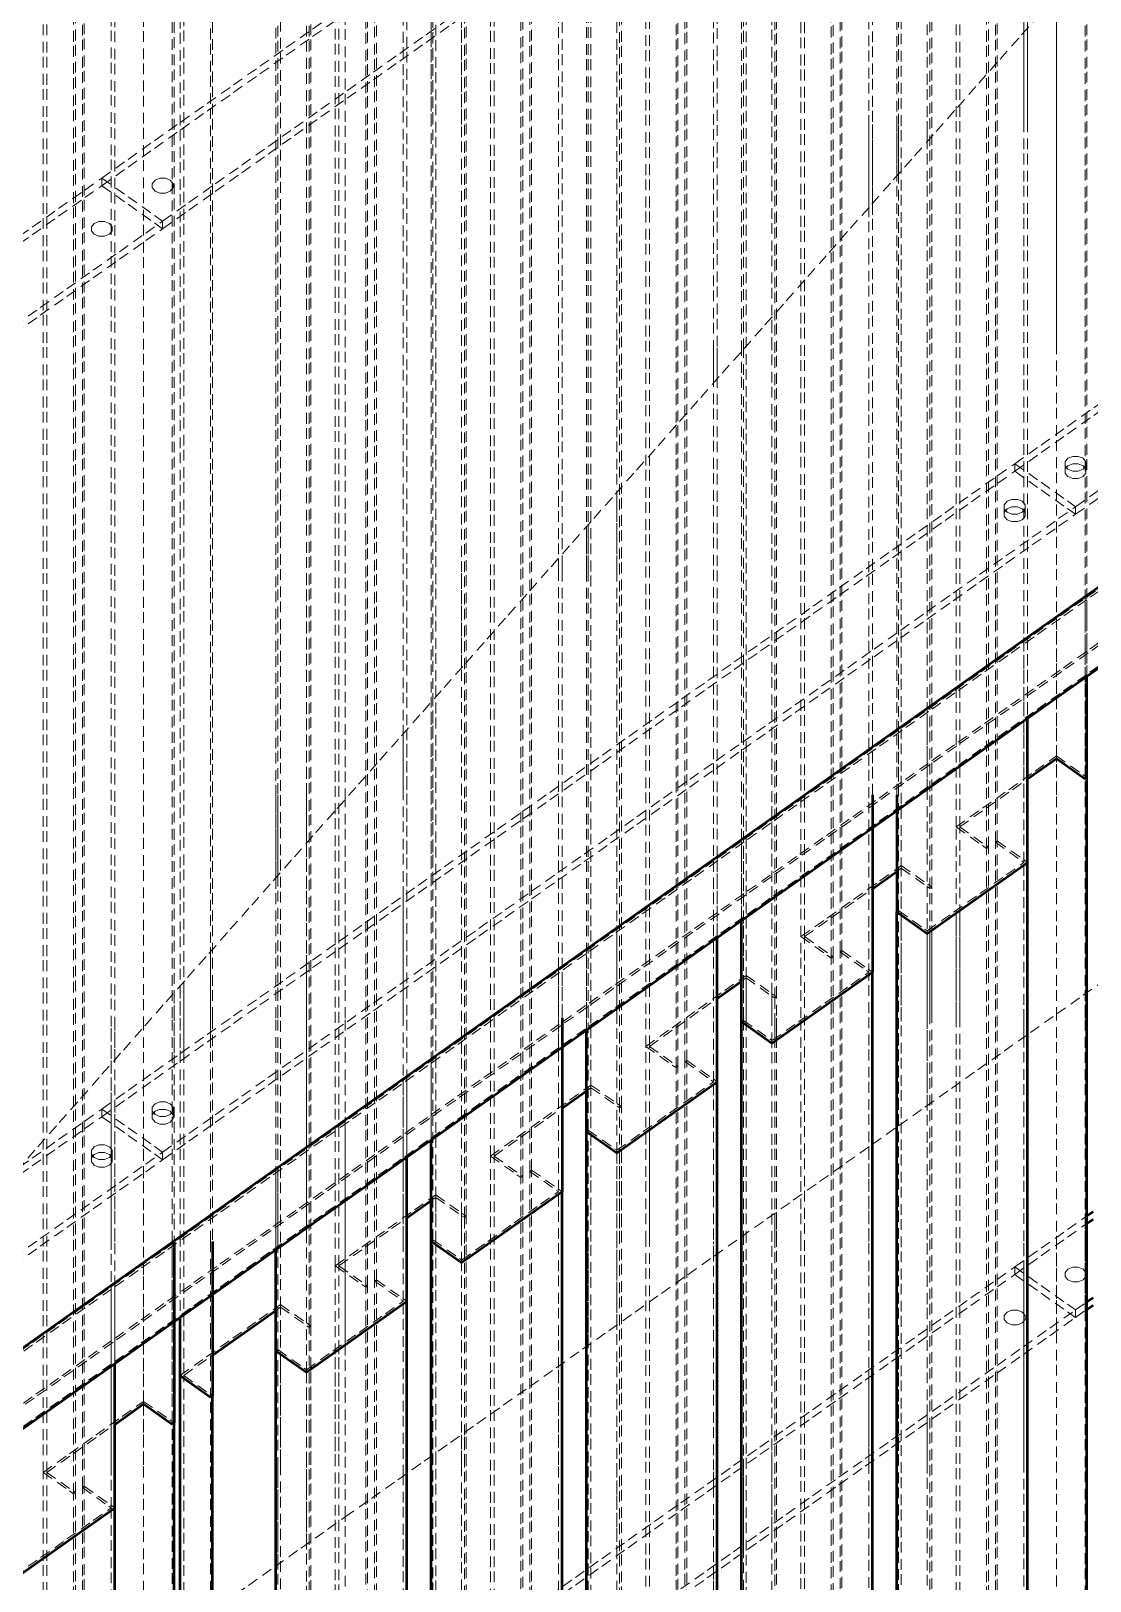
# Model space of a CAD drawing. Header units: millimetres. Extents: x 1091 to 14628, y 360 to 10440.
# Drawn here: x 3978 to 4348, y 2365 to 2906 of the extents above; entities that cross this region are included whole.
import ezdxf

# ---------------------------------------------------------------- set-up
doc = ezdxf.new("R2010")
doc.units = ezdxf.units.MM
doc.linetypes.add('Hidden', pattern=[15, 5, -3, 5, -2])
for name, color, linetype, lineweight in [('Default', 7, 'Continuous', 50), ('Edges', 7, 'Hidden', 15), ('HiddenEdges', 2, 'Hidden', 15), ('HiddenSilhouettes', 2, 'Hidden', 15), ('HiddenWires', 7, 'Hidden', 15), ('Silhouettes', 7, 'Continuous', 50), ('Wires', 7, 'Hidden', 15)]:
    doc.layers.add(name, color=color, linetype=linetype, lineweight=lineweight)

# ---------------------------------------------------------------- blocks, each defined once
blk = doc.blocks.new('Isometric')
at = {"layer": 'Edges'}
for points in [[(627.06, -1561.56), (1433.16, -991.56)], [(1298.46, -1133.54), (1298.46, -1050.01)], [(1298.46, -1134.74), (1298.46, -1087.66)], [(1285.17, -1125.34), (1285.17, -1097.06)], [(1285.17, -1245.99), (1285.17, -1125.34)], [(1152.94, -1257.64), (1152.94, -1142.16)], [(1225.06, -1139.56), (1225.06, -1206.64)], [(1298.46, -1814.78), (1298.46, -1234.74)], [(1080.81, -1308.64), (1080.81, -1241.56)], [(1225.06, -1393.93), (1225.06, -1245.99)], [(1152.94, -1484.93), (1152.94, -1257.64)], [(1008.69, -1349.82), (1008.69, -1336.64)], [(1152.94, -1349.82), (1152.94, -1337.64)], [(1298.46, -1382.03), (1298.46, -1338.5)], [(936.56, -1410.64), (936.56, -1343.56)], [(874.2, -1434.74), (874.2, -1349.82)], [(874.2, -1433.54), (874.2, -1350.01)], [(892.01, -1349.82), (892.01, -1422.14)], [(1080.81, -1495.93), (1080.81, -1349.82)], [(1225.06, -1453.66), (1225.06, -1349.82)], [(1008.69, -1453.66), (1008.69, -1359.64)], [(860.9, -1425.34), (860.9, -1397.06)], [(860.9, -1557.49), (860.9, -1425.34)], [(892.01, -1557.49), (892.01, -1422.14)], [(1225.06, -2012.75), (1225.06, -1430.4)], [(874.2, -1682.03), (874.2, -1434.74)], [(1008.69, -1586.93), (1008.69, -1439.64)], [(1152.94, -1917.68), (1152.94, -1441.4)], [(936.56, -1597.93), (936.56, -1453.66)], [(1080.81, -1557.49), (1080.81, -1453.66)]]:
    blk.add_lwpolyline(points, dxfattribs=at)
for points in [[(603.04, -1541.75, 0), (1378.86, -664.72, 0)], [(1285.17, -1124.14, 0), (1285.17, -1124.14, 0)], [(1298.46, -1245.99, 0), (1298.46, -1134.74, 0)], [(1225.06, -1286.64, 0), (1225.06, -1206.64, 0)], [(1152.94, -1245.99, 0), (1152.94, -1234.64, 0)], [(1008.69, -1359.64, 0), (1008.69, -1245.99, 0)], [(1285.17, -1765.16, 0), (1285.17, -1244.14, 0)], [(1080.81, -1388.64, 0), (1080.81, -1308.64, 0)], [(1285.17, -1391.43, 0), (1285.17, -1347.9, 0)], [(936.56, -1490.64, 0), (936.56, -1410.64, 0)], [(860.9, -1424.14, 0), (860.9, -1424.14, 0)]]:
    blk.add_polyline3d(points, dxfattribs=at)
at = {"layer": 'HiddenEdges'}
for points in [[(1252.64, -1167.14), (1252.64, -361.04)], [(1213.04, -1176.34), (1213.04, -370.24)], [(1226.34, -1185.74), (1226.34, -379.64)], [(1185.46, -1214.64), (1185.46, -408.54)], [(1180.51, -1218.14), (1180.51, -412.04)], [(1140.92, -1227.34), (1140.92, -421.24)], [(1154.21, -1236.74), (1154.21, -430.64)], [(1113.34, -1265.64), (1113.34, -459.54)], [(1108.39, -1269.14), (1108.39, -463.04)], [(1068.79, -1278.34), (1068.79, -472.24)], [(1082.09, -1287.74), (1082.09, -481.64)], [(996.67, -1329.34), (996.67, -523.24)], [(1036.26, -1320.14), (1036.26, -519.16)], [(1041.21, -1316.64), (1041.21, -519.16)], [(995.39, -830.66), (995.39, -542.94)], [(1008.69, -553.54), (1008.69, -1083.18)], [(969.09, -1367.64), (969.09, -561.54)], [(964.14, -1371.14), (964.14, -565.04)], [(924.54, -1380.34), (924.54, -574.24)], [(1009.96, -1338.74), (1009.96, -571.79)], [(1080.81, -1245.99), (1080.81, -570.45)], [(937.84, -1389.74), (937.84, -583.64)], [(923.27, -1179.75), (923.27, -593.94)], [(936.56, -1164.72), (936.56, -604.54)], [(860.9, -1250.25), (860.9, -619.24)], [(892.01, -1256.08), (892.01, -616.04)], [(1152.94, -934.49), (1152.94, -623.4)], [(1285.17, -934.49), (1285.17, -623)], [(1285.17, -1125.34), (1285.17, -623)], [(828.38, -1467.14), (828.38, -661.04)], [(833.33, -1463.64), (833.33, -657.54)], [(1298.46, -1134.74), (1298.46, -686.3)], [(1211.77, -853.61), (1211.77, -714.49)], [(995.39, -1182.98), (995.39, -786.69)], [(1211.77, -1196.04), (1211.77, -830.66)], [(1225.06, -838.58), (1225.06, -830.66)], [(1152.94, -1190.56), (1152.94, -920.11)], [(1139.64, -1247.04), (1139.64, -934.49)], [(627.06, -1550.78), (1381.12, -1017.58)], [(936.56, -1142.16), (936.56, -1038.33)], [(1008.69, -1142.16), (1008.69, -1038.33)], [(1285.17, -1124.14), (1285.17, -1059.41)], [(995.39, -1349.04), (995.39, -1098.21)], [(1211.77, -1142.16), (1211.77, -1111.31)], [(1285.17, -1142.16), (1285.17, -1124.14)], [(923.27, -1349.82), (923.27, -1142.16)], [(936.56, -1245.99), (936.56, -1142.16)], [(936.56, -1349.82), (936.56, -1142.16)], [(1008.69, -1292.56), (1008.69, -1142.16)], [(1213.04, -1175.14), (1213.04, -1245.99)], [(1211.77, -1296.04), (1211.77, -1196.04)], [(1226.34, -1991.85), (1226.34, -1204.54)], [(892.01, -1349.82), (892.01, -1215.08)], [(936.56, -1221.04), (936.56, -1349.82)], [(923.27, -1245.99), (923.27, -1230.44)], [(1140.92, -1249.14), (1140.92, -1227.34)], [(860.9, -1349.82), (860.9, -1245.99)], [(874.2, -1349.82), (874.2, -1245.99)], [(1140.92, -1349.82), (1140.92, -1245.99)], [(1154.21, -1349.82), (1154.21, -1245.99)], [(1211.77, -1453.66), (1211.77, -1245.99)], [(1113.34, -2071.75), (1113.34, -1265.64)], [(860.9, -1425.34), (860.9, -1274.54)], [(1108.39, -2075.25), (1108.39, -1269.14)], [(1068.79, -1277.14), (1068.79, -1349.82)], [(1068.79, -1349.82), (1068.79, -1278.34)], [(1082.09, -1349.82), (1082.09, -1287.74)], [(1067.52, -1398.04), (1067.52, -1298.04)], [(1068.79, -2084.45), (1068.79, -1298.94)], [(1082.09, -2093.85), (1082.09, -1306.54)], [(1154.21, -2042.85), (1154.21, -1336.74)], [(1139.64, -1494.33), (1139.64, -1347.04)], [(995.39, -1350.24), (995.39, -1349.04)], [(995.39, -1596.33), (995.39, -1349.82)], [(1067.52, -1557.49), (1067.52, -1349.82)], [(1008.69, -1358.44), (1008.69, -1453.66)], [(969.09, -2173.75), (969.09, -1367.64)], [(924.54, -1379.14), (924.54, -1453.66)], [(923.27, -1500.04), (923.27, -1400.04)], [(924.54, -1453.66), (924.54, -1400.94)], [(860.9, -1453.66), (860.9, -1424.14)], [(995.39, -1453.66), (995.39, -1449.04)], [(996.67, -1453.66), (996.67, -1448.14)], [(1139.64, -1887.08), (1139.64, -1450.8)], [(1067.52, -1978.08), (1067.52, -1501.8)]]:
    blk.add_lwpolyline(points, dxfattribs=at)
for points in [[(1257.59, -1163.64, 0), (1257.59, -357.54, 0)], [(1139.64, -935.14, 0), (1139.64, -440.94, 0)], [(1067.52, -1038.33, 0), (1067.52, -519.16, 0)], [(874.2, -1245.99, 0), (874.2, -628.64, 0)], [(1225.06, -1142.16, 0), (1225.06, -674.4, 0)], [(1008.69, -830.66, 0), (1008.69, -777.29, 0)], [(841.46, -859.08, 0), (841.46, -855.54, 0)], [(1080.81, -1038.33, 0), (1080.81, -1001.65, 0)], [(1294.01, -1011.83, 0), (1294.01, -1008.29, 0)], [(1067.52, -1245.99, 0), (1067.52, -1016.68, 0)], [(1298.46, -1087.66, 0), (1298.46, -1050.01, 0)], [(1225.06, -1139.56, 0), (1225.06, -1101.91, 0)], [(1139.64, -1245.99, 0), (1139.64, -1162.31, 0)], [(1252.64, -1973.25, 0), (1252.64, -1167.14, 0)], [(1257.59, -1969.75, 0), (1257.59, -1163.64, 0)], [(1213.04, -1982.45, 0), (1213.04, -1176.34, 0)], [(1226.34, -1245.99, 0), (1226.34, -1185.74, 0)], [(1213.04, -1245.99, 0), (1213.04, -1196.94, 0)], [(1080.81, -1241.56, 0), (1080.81, -1203.91, 0)], [(1225.06, -1245.99, 0), (1225.06, -1205.44, 0)], [(1067.52, -1298.04, 0), (1067.52, -1213.31, 0)], [(1185.46, -2020.75, 0), (1185.46, -1214.64, 0)], [(936.56, -1245.99, 0), (936.56, -1221.04, 0)], [(1180.51, -2024.25, 0), (1180.51, -1218.14, 0)], [(1140.92, -1245.99, 0), (1140.92, -1226.14, 0)], [(1154.21, -1256.74, 0), (1154.21, -1236.74, 0)], [(1139.64, -1349.82, 0), (1139.64, -1247.04, 0)], [(1152.94, -1349.82, 0), (1152.94, -1256.44, 0)], [(841.46, -1291.83, 0), (841.46, -1288.29, 0)], [(936.56, -1343.56, 0), (936.56, -1305.91, 0)], [(1080.81, -1349.82, 0), (1080.81, -1307.44, 0)], [(923.27, -1400.04, 0), (923.27, -1315.31, 0)], [(1041.21, -2122.75, 0), (1041.21, -1316.64, 0)], [(1036.27, -2126.25, 0), (1036.26, -1320.14, 0)], [(996.67, -1349.82, 0), (996.67, -1328.14, 0)], [(996.67, -1351.14, 0), (996.67, -1329.34, 0)], [(1009.96, -1358.74, 0), (1009.96, -1338.74, 0)], [(1140.92, -2033.45, 0), (1140.92, -1346.14, 0)], [(874.2, -1387.66, 0), (874.2, -1350.01, 0)], [(996.67, -2135.45, 0), (996.67, -1349.82, 0)], [(1009.96, -2144.85, 0), (1009.96, -1349.82, 0)], [(860.9, -1424.14, 0), (860.9, -1359.41, 0)], [(1265.72, -1365.18, 0), (1265.72, -1361.65, 0)], [(892.01, -1375.06, 0), (892.01, -1374.21, 0)], [(964.14, -2177.25, 0), (964.14, -1371.14, 0)], [(924.54, -2186.45, 0), (924.54, -1380.34, 0)], [(1294.01, -1385.18, 0), (1294.01, -1381.65, 0)], [(937.84, -2195.85, 0), (937.84, -1389.74, 0)], [(1211.77, -2002.15, 0), (1211.77, -1399.8, 0)], [(936.56, -1453.66, 0), (936.56, -1409.44, 0)], [(937.84, -1453.66, 0), (937.84, -1408.54, 0)], [(1009.96, -1453.66, 0), (1009.96, -1438.74, 0)], [(923.27, -1607.33, 0), (923.27, -1453.66, 0)], [(828.38, -2273.25, 0), (828.38, -1467.14, 0)], [(833.33, -2269.75, 0), (833.33, -1463.64, 0)]]:
    blk.add_polyline3d(points, dxfattribs=at)
at = {"layer": 'HiddenSilhouettes'}
for points in [[(601.04, -1544.01), (2722.36, -44.01)], [(1238.5, -1157.14), (1238.5, -351.04)], [(1240.19, -1157.14), (1240.19, -351.04)], [(1256.74, -1164.24), (1256.74, -358.14)], [(1253.49, -1166.54), (1253.49, -360.44)], [(1227.18, -1185.14), (1227.18, -379.04)], [(1166.37, -1208.14), (1166.37, -402.04)], [(1184.62, -1215.24), (1184.62, -409.14)], [(1181.36, -1217.54), (1181.36, -411.44)], [(1155.06, -1236.14), (1155.06, -430.04)], [(1094.25, -1259.14), (1094.25, -453.04)], [(1095.94, -1259.14), (1095.94, -453.04)], [(1112.49, -1266.24), (1112.49, -460.14)], [(1109.24, -1268.54), (1109.24, -462.44)], [(1082.93, -1287.14), (1082.93, -481.04)], [(1023.82, -1310.14), (1023.82, -519.16)], [(1037.11, -1319.54), (1037.11, -519.16)], [(994.55, -1349.64), (994.55, -543.54)], [(1125.78, -950.81), (1125.78, -550.74)], [(1127.48, -948.89), (1127.48, -549.54)], [(841.46, -855.54), (1265.72, -555.54)], [(841.46, -859.08), (1265.72, -559.08)], [(950, -1361.14), (950, -555.04)], [(951.69, -1361.14), (951.69, -555.04)], [(964.99, -1370.54), (964.99, -564.44)], [(968.24, -1368.24), (968.24, -562.14)], [(1066.67, -1038.33), (1066.67, -562.4)], [(981.53, -1377.64), (981.53, -571.54)], [(983.23, -1349.82), (983.23, -571.54)], [(1010.81, -1338.14), (1010.81, -572.39)], [(869.74, -879.08), (1294.01, -579.08)], [(938.68, -1389.14), (938.68, -583.04)], [(892.86, -1245.99), (892.86, -615.44)], [(1197.91, -869.28), (1197.91, -623)], [(1299.31, -1134.14), (1299.31, -623)], [(814.23, -1457.14), (814.23, -651.04)], [(829.22, -1466.54), (829.22, -660.44)], [(847.47, -1265.44), (847.47, -667.54)], [(1138.8, -936.1), (1138.8, -662.89)], [(832.48, -1464.24), (832.48, -676.94)], [(815.93, -1457.14), (815.93, -688.64)], [(1265.72, -988.29), (1689.99, -688.29)], [(1265.72, -991.83), (1689.99, -691.83)], [(1055.36, -1245.99), (1055.36, -704.29)], [(1199.61, -867.36), (1199.61, -705.89)], [(1270.03, -1142.16), (1270.03, -706.2)], [(1294.01, -1008.29), (1718.27, -708.29)], [(1294.01, -1011.83), (1718.27, -711.83)], [(1210.92, -854.57), (1210.92, -713.89)], [(877.87, -1266.08), (877.87, -726.04)], [(879.57, -1264.88), (879.57, -724.84)], [(994.55, -830.66), (994.55, -787.29)], [(1199.61, -1157.56), (1199.61, -830.66)], [(1210.92, -1142.16), (1210.92, -830.66)], [(417.19, -1155.54), (841.46, -855.54)], [(841.46, -855.54), (869.74, -875.54)], [(417.19, -1159.08), (841.46, -859.08)], [(841.46, -859.08), (869.74, -879.08)], [(445.48, -1175.54), (869.74, -875.54)], [(445.48, -1179.08), (869.74, -879.08)], [(1125.78, -1275.64), (1125.78, -934.49)], [(1127.48, -1245.99), (1127.48, -934.49)], [(1138.8, -1245.99), (1138.8, -934.49)], [(602.74, -1544.01), (1407.14, -975.21)], [(841.46, -1288.29), (1265.72, -988.29)], [(841.46, -1291.83), (1265.72, -991.83)], [(1265.72, -988.29), (1294.01, -1008.29)], [(1265.72, -991.83), (1294.01, -1011.83)], [(1289.18, -990.91), (1290.47, -989.33), (1292.71, -988.41), (1295.3, -988.41), (1297.54, -989.33), (1298.83, -990.91), (1298.83, -992.74), (1297.54, -994.33), (1295.3, -995.24), (1292.71, -995.24), (1290.47, -994.33), (1289.18, -992.74)], [(869.74, -1308.29), (1294.01, -1008.29)], [(1260.89, -1010.91), (1262.19, -1009.33), (1264.43, -1008.41), (1267.02, -1008.41), (1269.26, -1009.33), (1270.55, -1010.91), (1270.55, -1012.74), (1269.26, -1014.33), (1267.02, -1015.24), (1264.43, -1015.24), (1262.19, -1014.33), (1260.89, -1012.74)], [(627.91, -1551.38), (1381.97, -1018.18)], [(1053.66, -1260.76), (1053.66, -1032.34)], [(1299.31, -1087.06), (1299.31, -1049.41)], [(1270.03, -1173.64), (1270.03, -1070.11)], [(1271.73, -1134.84), (1271.73, -1068.91)], [(994.55, -1183.58), (994.55, -1099.17)], [(981.53, -1142.16), (981.53, -1113.88)], [(983.23, -1191.58), (983.23, -1111.96)], [(1199.61, -1142.16), (1199.61, -1119.91)], [(1238.5, -1157.14), (1285.17, -1124.14)], [(1285.17, -1124.14), (1299.31, -1134.14)], [(1240.19, -1157.14), (1271.73, -1134.84)], [(922.42, -1245.99), (922.42, -1142.16)], [(1238.5, -1245.99), (1238.5, -1157.14)], [(1238.5, -1157.14), (1252.64, -1167.14)], [(1138.8, -1228.84), (1138.8, -1162.91)], [(1252.64, -1167.14), (1253.49, -1166.54)], [(1253.49, -1972.65), (1253.49, -1166.54)], [(1256.74, -1164.24), (1257.59, -1163.64)], [(1125.78, -1245.99), (1125.78, -1172.11)], [(1127.48, -1236.84), (1127.48, -1170.91)], [(1225.06, -1205.44), (1270.03, -1173.64)], [(1270.03, -1254.84), (1270.03, -1173.64)], [(1166.37, -1208.14), (1213.04, -1175.14)], [(1213.04, -1175.14), (1227.18, -1185.14)], [(1213.04, -1176.34), (1226.34, -1185.74)], [(1226.34, -1185.74), (1227.18, -1185.14)], [(1227.18, -1245.99), (1227.18, -1185.14)], [(1240.19, -1245.99), (1240.19, -1194.74)], [(1210.92, -1196.64), (1211.77, -1196.04)], [(1166.37, -1208.14), (1180.51, -1218.14)], [(1168.07, -2014.25), (1168.07, -1208.14)], [(1227.18, -1991.25), (1227.18, -1203.94)], [(1180.51, -1218.14), (1181.36, -1217.54)], [(1185.46, -1214.64), (1199.61, -1224.64)], [(1053.66, -1223.11), (1053.66, -1326.64)], [(1152.94, -1256.44), (1197.91, -1224.64)], [(1197.91, -1453.66), (1197.91, -1224.64)], [(877.87, -1349.82), (877.87, -1231.06)], [(879.57, -1349.82), (879.57, -1229.15)], [(1094.25, -1259.14), (1140.92, -1226.14)], [(1138.8, -1228.84), (1140.92, -1227.34)], [(1140.92, -1226.14), (1155.06, -1236.14)], [(875.04, -1234.26), (875.04, -1349.82)], [(1095.94, -1259.14), (1127.48, -1236.84)], [(1154.21, -1236.74), (1155.06, -1236.14)], [(847.47, -1349.82), (847.47, -1245.99)], [(892.86, -1245.99), (892.86, -1349.82)], [(922.42, -1349.82), (922.42, -1245.99)], [(1155.06, -1256.14), (1155.06, -1245.99)], [(1166.37, -1349.82), (1166.37, -1245.99)], [(1270.03, -1364.7), (1270.03, -1245.99)], [(1139.64, -1247.04), (1152.94, -1256.44)], [(1094.25, -1259.14), (1108.39, -1269.14)], [(1095.94, -1349.82), (1095.94, -1259.14)], [(1095.94, -1259.14), (1109.24, -1268.54)], [(994.55, -1330.84), (994.55, -1264.91)], [(1112.49, -1266.24), (1113.34, -1265.64)], [(1112.49, -1266.24), (1125.78, -1275.64)], [(1113.34, -1265.64), (1127.48, -1275.64)], [(1108.39, -1269.14), (1109.24, -1268.54)], [(1022.12, -1310.14), (1068.79, -1277.14)], [(1066.67, -1279.84), (1068.79, -1278.34)], [(1068.79, -1277.14), (1082.93, -1287.14)], [(1080.81, -1307.44), (1125.78, -1275.64)], [(1125.78, -1356.84), (1125.78, -1275.64)], [(417.19, -1588.29), (841.46, -1288.29)], [(841.46, -1288.29), (869.74, -1308.29)], [(845.77, -1349.82), (845.77, -1285.24)], [(847.47, -1453.66), (847.47, -1284.04)], [(864.91, -1290.91), (866.21, -1289.33), (868.45, -1288.41), (871.04, -1288.41), (873.28, -1289.33), (874.57, -1290.91), (874.57, -1292.74), (873.28, -1294.33), (871.04, -1295.24), (868.45, -1295.24), (866.21, -1294.33), (864.91, -1292.74)], [(1023.82, -1310.14), (1055.36, -1287.84)], [(1082.09, -1287.74), (1082.93, -1287.14)], [(417.19, -1591.83), (841.46, -1291.83)], [(841.46, -1291.83), (869.74, -1311.83)], [(1095.94, -2065.25), (1095.94, -1296.74)], [(1066.67, -1298.64), (1067.52, -1298.04)], [(445.48, -1608.29), (869.74, -1308.29)], [(836.63, -1310.91), (837.92, -1309.33), (840.16, -1308.41), (842.75, -1308.41), (844.99, -1309.33), (846.29, -1310.91), (846.29, -1312.74), (844.99, -1314.33), (842.75, -1315.24), (840.16, -1315.24), (837.92, -1314.33), (836.63, -1312.74)], [(1022.12, -2116.25), (1022.12, -1310.14)], [(1023.82, -2116.25), (1023.82, -1310.14)], [(1082.93, -1349.82), (1082.93, -1305.94)], [(1197.91, -1349.82), (1197.91, -1305.84)], [(445.48, -1611.83), (869.74, -1311.83)], [(1040.37, -2123.35), (1040.37, -1317.24)], [(1040.37, -1317.24), (1053.66, -1326.64)], [(1041.21, -1316.64), (1055.36, -1326.64)], [(1036.26, -1320.14), (1037.11, -1319.54)], [(1037.11, -2125.65), (1037.11, -1319.54)], [(950, -1361.14), (996.67, -1328.14)], [(996.67, -1328.14), (1010.81, -1338.14)], [(1008.69, -1358.44), (1053.66, -1326.64)], [(951.69, -1361.14), (983.23, -1338.84)], [(1009.96, -1338.74), (1010.81, -1338.14)], [(1010.81, -1349.82), (1010.81, -1338.14)], [(1155.06, -2042.25), (1155.06, -1336.14)], [(994.55, -1349.64), (995.39, -1349.04)], [(995.39, -1349.04), (1008.69, -1358.44)], [(1010.81, -2144.25), (1010.81, -1349.82)], [(1270.03, -1453.66), (1270.03, -1349.82)], [(877.87, -1635.9), (1265.72, -1361.65)], [(950, -1361.14), (964.14, -1371.14)], [(951.69, -1453.66), (951.69, -1361.14)], [(951.69, -1361.14), (964.99, -1370.54)], [(1265.72, -1361.65), (1294.01, -1381.65)], [(877.87, -1639.43), (1265.72, -1365.18)], [(968.24, -1368.24), (969.09, -1367.64)], [(968.24, -1368.24), (981.53, -1377.64)], [(969.09, -1367.64), (983.23, -1377.64)], [(1265.72, -1365.18), (1294.01, -1385.18)], [(1270.03, -1765.16), (1270.03, -1362.13)], [(845.77, -1453.66), (845.77, -1370.11)], [(847.47, -1434.84), (847.47, -1368.91)], [(964.14, -1371.14), (964.99, -1370.54)], [(924.54, -1379.14), (938.68, -1389.14)], [(936.56, -1409.44), (981.53, -1377.64)], [(981.53, -1458.84), (981.53, -1377.64)], [(1294.01, -1385.18), (1299.31, -1381.43)], [(938.68, -1453.66), (938.68, -1389.14)], [(879.57, -1412.14), (892.86, -1402.74)], [(923.27, -1400.04), (936.56, -1409.44)], [(938.68, -2195.25), (938.68, -1407.94)], [(1053.66, -1557.49), (1053.66, -1407.84)], [(1197.91, -1885.88), (1197.91, -1409.6)], [(879.57, -2218.25), (879.57, -1412.14)], [(814.23, -1457.14), (860.9, -1424.14)], [(860.9, -1424.14), (875.04, -1434.14)], [(815.93, -1457.14), (847.47, -1434.84)], [(1010.81, -1453.66), (1010.81, -1438.14)], [(1125.78, -1896.88), (1125.78, -1453.66)], [(814.23, -1457.14), (828.38, -1467.14)], [(815.93, -1457.14), (829.22, -1466.54)], [(828.38, -1467.14), (829.22, -1466.54)], [(832.48, -1464.24), (833.33, -1463.64)], [(833.33, -1463.64), (847.47, -1473.64)], [(800.8, -1505.44), (845.77, -1473.64)]]:
    blk.add_lwpolyline(points, dxfattribs=at)
for points in [[(1289.18, -987.38), (1290.47, -985.79), (1292.71, -984.88), (1295.3, -984.88), (1297.54, -985.79), (1298.83, -987.38), (1298.83, -989.21), (1297.54, -990.79), (1295.3, -991.71), (1292.71, -991.71), (1290.47, -990.79), (1289.18, -989.21)], [(1260.89, -1007.38), (1262.19, -1005.79), (1264.43, -1004.88), (1267.02, -1004.88), (1269.26, -1005.79), (1270.55, -1007.38), (1270.55, -1009.21), (1269.26, -1010.79), (1267.02, -1011.71), (1264.43, -1011.71), (1262.19, -1010.79), (1260.89, -1009.21)], [(864.91, -1287.38), (866.21, -1285.79), (868.45, -1284.88), (871.04, -1284.88), (873.28, -1285.79), (874.57, -1287.38), (874.57, -1289.21), (873.28, -1290.79), (871.04, -1291.71), (868.45, -1291.71), (866.21, -1290.79), (864.91, -1289.21)], [(836.63, -1307.38), (837.92, -1305.79), (840.16, -1304.88), (842.75, -1304.88), (844.99, -1305.79), (846.29, -1307.38), (846.29, -1309.21), (844.99, -1310.79), (842.75, -1311.71), (840.16, -1311.71), (837.92, -1310.79), (836.63, -1309.21)]]:
    blk.add_lwpolyline(points, close=True, dxfattribs=at)
for points in [[(1168.07, -1208.14, 0), (1168.07, -402.04, 0)], [(1022.12, -1310.14, 0), (1022.12, -519.16, 0)], [(1053.66, -1038.33, 0), (1053.66, -553.2, 0)], [(869.74, -875.54, 0), (1294.01, -575.54, 0)], [(1040.37, -1317.24, 0), (1040.37, -593.29, 0)], [(875.04, -1268.08, 0), (875.04, -628.04, 0)], [(845.77, -1294.88, 0), (845.77, -667.54, 0)], [(922.42, -1180.7, 0), (922.42, -694.54, 0)], [(1271.73, -830.66, 0), (1271.73, -707.4, 0)], [(1270.03, -830.66, 0), (1270.03, -755.69, 0)], [(1271.73, -1142.16, 0), (1271.73, -756.89, 0)], [(1197.91, -830.66, 0), (1197.91, -1224.64, 0)], [(869.74, -879.08, 0), (869.74, -875.54, 0)], [(1265.72, -991.83, 0), (1265.72, -988.29, 0)], [(1289.18, -992.74, 0), (1289.18, -989.21, 0)], [(1298.83, -990.91, 0), (1298.83, -987.38, 0)], [(1270.55, -1010.91, 0), (1270.55, -1007.38, 0)], [(869.74, -1311.83, 0), (1294.01, -1011.83, 0)], [(1260.89, -1012.74, 0), (1260.89, -1009.21, 0)], [(1066.67, -1245.99, 0), (1066.67, -1017.64, 0)], [(1055.36, -1038.33, 0), (1055.36, -1030.43, 0)], [(1197.91, -1158.76, 0), (1197.91, -1121.11, 0)], [(1210.92, -1149.56, 0), (1210.92, -1148.71, 0)], [(1240.19, -1963.25, 0), (1240.19, -1157.14, 0)], [(1240.19, -1157.14, 0), (1253.49, -1166.54, 0)], [(1256.74, -1970.35, 0), (1256.74, -1164.24, 0)], [(1256.74, -1164.24, 0), (1270.03, -1173.64, 0)], [(1257.59, -1163.64, 0), (1271.73, -1173.64, 0)], [(1210.92, -1177.84, 0), (1213.04, -1176.34, 0)], [(1168.07, -1208.14, 0), (1199.61, -1185.84, 0)], [(981.53, -1245.99, 0), (981.53, -1189.24, 0)], [(1238.5, -1963.25, 0), (1238.5, -1195.94, 0)], [(1211.77, -1196.04, 0), (1225.06, -1205.44, 0)], [(1166.37, -1245.99, 0), (1166.37, -1208.14, 0)], [(1168.07, -1208.14, 0), (1181.36, -1217.54, 0)], [(1066.67, -1251.56, 0), (1066.67, -1213.91, 0)], [(1181.36, -2023.65, 0), (1181.36, -1217.54, 0)], [(1184.62, -1215.24, 0), (1185.46, -1214.64, 0)], [(1184.62, -2021.35, 0), (1184.62, -1215.24, 0)], [(1184.62, -1215.24, 0), (1197.91, -1224.64, 0)], [(1055.36, -1259.56, 0), (1055.36, -1221.91, 0)], [(1140.92, -1227.34, 0), (1154.21, -1236.74, 0)], [(1155.06, -1349.82, 0), (1155.06, -1236.14, 0)], [(845.77, -1473.64, 0), (845.77, -1245.99, 0)], [(1138.8, -1247.64, 0), (1139.64, -1247.04, 0)], [(1094.25, -1349.82, 0), (1094.25, -1259.14, 0)], [(1112.49, -2072.35, 0), (1112.49, -1266.24, 0)], [(981.53, -1349.82, 0), (981.53, -1274.11, 0)], [(983.23, -1338.84, 0), (983.23, -1272.91, 0)], [(1109.24, -2074.65, 0), (1109.24, -1268.54, 0)], [(1068.79, -1278.34, 0), (1082.09, -1287.74, 0)], [(864.91, -1292.74, 0), (864.91, -1289.21, 0)], [(874.57, -1290.91, 0), (874.57, -1287.38, 0)], [(1082.93, -2093.25, 0), (1082.93, -1287.14, 0)], [(1067.52, -1298.04, 0), (1080.81, -1307.44, 0)], [(1068.79, -1298.94, 0), (1068.79, -1298.94, 0)], [(836.63, -1312.74, 0), (836.63, -1309.21, 0)], [(846.29, -1310.91, 0), (846.29, -1307.38, 0)], [(869.74, -1311.83, 0), (869.74, -1308.29, 0)], [(1022.12, -1310.14, 0), (1036.26, -1320.14, 0)], [(1023.82, -1310.14, 0), (1037.11, -1319.54, 0)], [(922.42, -1353.56, 0), (922.42, -1315.91, 0)], [(1040.37, -1317.24, 0), (1041.21, -1316.64, 0)], [(994.55, -1330.84, 0), (996.67, -1329.34, 0)], [(996.67, -1329.34, 0), (1009.96, -1338.74, 0)], [(1053.66, -1453.66, 0), (1053.66, -1326.64, 0)], [(1265.72, -1361.65, 0), (1299.31, -1337.9, 0)], [(879.57, -1346.21, 0), (879.57, -1412.14, 0)], [(1265.72, -1365.18, 0), (1299.31, -1341.43, 0)], [(877.87, -1412.14, 0), (877.87, -1349.82, 0)], [(1094.25, -2065.25, 0), (1094.25, -1349.82, 0)], [(1125.78, -1464.13, 0), (1125.78, -1349.82, 0)], [(1166.37, -2014.25, 0), (1166.37, -1349.82, 0)], [(950, -2167.25, 0), (950, -1361.14, 0)], [(968.24, -2174.35, 0), (968.24, -1368.24, 0)], [(892.86, -1374.46, 0), (892.86, -1373.61, 0)], [(964.99, -2176.65, 0), (964.99, -1370.54, 0)], [(877.87, -1412.14, 0), (924.54, -1379.14, 0)], [(877.87, -1675.9, 0), (1294.01, -1381.65, 0)], [(922.42, -1381.84, 0), (924.54, -1380.34, 0)], [(924.54, -1380.34, 0), (937.84, -1389.74, 0)], [(1294.01, -1381.65, 0), (1299.31, -1377.9, 0)], [(875.04, -1387.06, 0), (875.04, -1386.21, 0)], [(877.87, -1385.06, 0), (877.87, -1384.21, 0)], [(877.87, -1679.43, 0), (1294.01, -1385.18, 0)], [(937.84, -1389.74, 0), (938.68, -1389.14, 0)], [(922.42, -1400.64, 0), (923.27, -1400.04, 0)], [(950, -1453.66, 0), (950, -1399.94, 0)], [(951.7, -2167.25, 0), (951.69, -1399.94, 0)], [(879.57, -1412.14, 0), (892.86, -1421.54, 0)], [(981.53, -1606.13, 0), (981.53, -1453.66, 0)], [(814.23, -2263.25, 0), (814.23, -1457.14, 0)], [(815.93, -2263.25, 0), (815.93, -1457.14, 0)], [(829.22, -2272.65, 0), (829.22, -1466.54, 0)], [(832.48, -2270.35, 0), (832.48, -1464.24, 0)], [(832.48, -1464.24, 0), (845.77, -1473.64, 0)], [(845.77, -1473.64, 0), (845.77, -2279.75, 0)], [(1125.78, -1557.49, 0), (1125.78, -1500.6, 0)]]:
    blk.add_polyline3d(points, dxfattribs=at)
at = {"layer": 'HiddenWires'}
for points in [[(954.59, -1144.33), (954.59, -671.79)], [(866.21, -856.58), (868.45, -855.66)], [(871.04, -855.66), (873.28, -856.58)], [(864.91, -859.99), (864.91, -858.16)], [(866.21, -861.58), (868.45, -862.49)], [(871.04, -862.49), (873.28, -861.58)], [(874.57, -859.99), (874.57, -858.16)], [(837.92, -876.58), (840.16, -875.66)], [(840.16, -875.66), (842.75, -875.66)], [(844.99, -876.58), (846.29, -878.16)], [(837.92, -881.58), (840.16, -882.49)], [(840.16, -882.49), (842.75, -882.49)], [(842.75, -882.49), (844.99, -881.58)], [(954.59, -1245.99), (954.59, -1142.16)], [(954.59, -1245.99), (954.59, -1211.83)], [(954.59, -1349.82), (954.59, -1245.99)], [(1289.18, -1366.1), (1290.47, -1367.68)], [(1290.47, -1362.68), (1292.71, -1361.77)], [(1290.47, -1367.68), (1292.71, -1368.6)], [(1292.71, -1368.6), (1295.3, -1368.6)], [(1295.3, -1361.77), (1297.54, -1362.68)], [(1295.3, -1368.6), (1297.54, -1367.68)], [(1297.54, -1362.68), (1298.83, -1364.27)], [(1297.54, -1367.68), (1298.83, -1366.1)], [(1298.83, -1366.1), (1298.83, -1364.27)], [(1260.89, -1384.27), (1262.19, -1382.68)], [(1262.19, -1382.68), (1264.43, -1381.77)], [(1264.43, -1381.77), (1267.02, -1381.77)], [(1267.02, -1381.77), (1269.26, -1382.68)], [(1269.26, -1382.68), (1270.55, -1384.27)], [(1260.89, -1386.1), (1262.19, -1387.68)], [(1262.19, -1387.68), (1264.43, -1388.6)], [(1264.43, -1388.6), (1267.02, -1388.6)], [(1267.02, -1388.6), (1269.26, -1387.68)], [(1269.26, -1387.68), (1270.55, -1386.1)]]:
    blk.add_lwpolyline(points, dxfattribs=at)
for points in [[(864.91, -858.16, 0), (866.21, -856.58, 0)], [(868.45, -855.66, 0), (871.04, -855.66, 0)], [(873.28, -856.58, 0), (874.57, -858.16, 0)], [(864.91, -859.99, 0), (866.21, -861.58, 0)], [(868.45, -862.49, 0), (871.04, -862.49, 0)], [(873.28, -861.58, 0), (874.57, -859.99, 0)], [(836.63, -878.16, 0), (837.92, -876.58, 0)], [(836.63, -879.99, 0), (836.63, -878.16, 0)], [(842.75, -875.66, 0), (844.99, -876.58, 0)], [(846.29, -879.99, 0), (846.29, -878.16, 0)], [(836.63, -879.99, 0), (837.92, -881.58, 0)], [(844.99, -881.58, 0), (846.29, -879.99, 0)], [(954.59, -1211.83, 0), (954.59, -1208.29, 0)], [(954.59, -1330.81, 0), (954.59, -1293.16, 0)], [(1289.18, -1364.27, 0), (1290.47, -1362.68, 0)], [(1289.18, -1366.1, 0), (1289.18, -1364.27, 0)], [(1292.71, -1361.77, 0), (1295.3, -1361.77, 0)], [(1260.89, -1386.1, 0), (1260.89, -1384.27, 0)], [(1270.55, -1386.1, 0), (1270.55, -1384.27, 0)]]:
    blk.add_polyline3d(points, dxfattribs=at)
at = {"layer": 'Silhouettes'}
for points in [[(601.04, -1543.16), (1407.14, -973.16)], [(627.91, -1561.81), (1432.32, -993.01)], [(1299.31, -1134.14), (1299.31, -1087.06)], [(1271.73, -1173.64), (1271.73, -1106.56)], [(1298.46, -1134.74), (1299.31, -1134.14)], [(1299.31, -1381.43), (1299.31, -1134.14)], [(1199.61, -1142.16), (1199.61, -1224.64)], [(1210.92, -1142.16), (1210.92, -1196.64)], [(1225.06, -1206.64), (1271.73, -1173.64)], [(1199.61, -1185.84), (1210.92, -1177.84)], [(1138.8, -1247.64), (1138.8, -1200.56)], [(1210.92, -1296.64), (1210.92, -1196.64)], [(1210.92, -1196.64), (1225.06, -1206.64)], [(1127.48, -1275.64), (1127.48, -1208.56)], [(1138.8, -1228.84), (1138.8, -1227.64)], [(1127.48, -1236.84), (1127.48, -1235.64)], [(1299.31, -1245.99), (1299.31, -1234.14)], [(1055.36, -1245.99), (1055.36, -1326.64)], [(1210.92, -1876.68), (1210.92, -1245.99)], [(1271.73, -1365.9), (1271.73, -1245.99)], [(1066.67, -1298.64), (1066.67, -1251.56)], [(1138.8, -1247.64), (1152.94, -1257.64)], [(1055.36, -1287.84), (1066.67, -1279.84)], [(994.55, -1349.64), (994.55, -1302.56)], [(1066.67, -1398.64), (1066.67, -1298.64)], [(983.23, -1377.64), (983.23, -1310.56)], [(1199.61, -1453.66), (1199.61, -1304.64)], [(983.23, -1338.84), (994.55, -1330.84)], [(994.55, -1330.84), (994.55, -1329.64)], [(983.23, -1338.84), (983.23, -1337.64)], [(1299.31, -1337.9), (1302.14, -1335.9)], [(1299.31, -1814.18), (1299.31, -1337.9)], [(1299.31, -1341.43), (1302.14, -1339.43)], [(875.04, -1349.82), (875.04, -1434.14)], [(892.86, -1349.82), (892.86, -1421.54)], [(922.42, -1400.64), (922.42, -1353.56)], [(994.55, -1989.68), (994.55, -1349.64)], [(1066.67, -1978.68), (1066.67, -1349.82)], [(1127.48, -1502.93), (1127.48, -1349.82)], [(1138.8, -1349.82), (1138.8, -1347.64)], [(1271.73, -1765.16), (1271.73, -1349.82)], [(1271.73, -1453.66), (1271.73, -1360.93)], [(1299.31, -1377.9), (1302.14, -1375.9)], [(892.86, -1402.74), (922.42, -1381.84)], [(1299.31, -1381.43), (1302.14, -1379.43)], [(877.87, -1412.14), (877.87, -1385.06)], [(922.42, -1500.64), (922.42, -1400.64)], [(922.42, -1400.64), (936.56, -1410.64)], [(847.47, -1473.64), (847.47, -1406.56)], [(1055.36, -1453.66), (1055.36, -1406.64)], [(877.87, -1412.14), (892.01, -1422.14)], [(860.9, -1425.34), (874.2, -1434.74)], [(847.47, -1434.84), (847.47, -1433.64)], [(874.2, -1434.74), (875.04, -1434.14)], [(922.42, -1661.32), (922.42, -1453.66)], [(983.23, -1604.93), (983.23, -1453.66)], [(994.55, -1453.66), (994.55, -1449.64)], [(1127.48, -1895.68), (1127.48, -1453.66)], [(1138.8, -1494.93), (1138.8, -1451.4)], [(800.8, -1506.64), (847.47, -1473.64)], [(847.47, -1557.49), (847.47, -1473.64)], [(1066.67, -1557.49), (1066.67, -1502.4)]]:
    blk.add_lwpolyline(points, dxfattribs=at)
for points in [[(1271.73, -1134.84, 0), (1285.17, -1125.34, 0)], [(1285.17, -1125.34, 0), (1298.46, -1134.74, 0)], [(1271.73, -1134.84, 0), (1271.73, -1133.64, 0)], [(1271.73, -1253.64, 0), (1271.73, -1173.64, 0)], [(1152.94, -1257.64, 0), (1199.61, -1224.64, 0)], [(1199.61, -1349.82, 0), (1199.61, -1224.64, 0)], [(1127.48, -1236.84, 0), (1138.8, -1228.84, 0)], [(1138.8, -1887.68, 0), (1138.8, -1247.64, 0)], [(1080.81, -1308.64, 0), (1127.48, -1275.64, 0)], [(1127.48, -1355.64, 0), (1127.48, -1275.64, 0)], [(1066.67, -1298.64, 0), (1080.81, -1308.64, 0)], [(1008.69, -1359.64, 0), (1055.36, -1326.64, 0)], [(1055.36, -1986.68, 0), (1055.36, -1326.64, 0)], [(994.55, -1349.64, 0), (1008.69, -1359.64, 0)], [(936.56, -1410.64, 0), (983.23, -1377.64, 0)], [(983.23, -1457.64, 0), (983.23, -1377.64, 0)], [(1210.92, -1453.66, 0), (1210.92, -1400.4, 0)], [(1199.61, -1884.68, 0), (1199.61, -1408.4, 0)], [(877.87, -1557.49, 0), (877.87, -1412.14, 0)], [(847.47, -1434.84, 0), (860.9, -1425.34, 0)], [(892.01, -1422.14, 0), (892.86, -1421.54, 0)], [(892.86, -2227.65, 0), (892.86, -1421.54, 0)], [(875.04, -1557.49, 0), (875.04, -1434.14, 0)]]:
    blk.add_polyline3d(points, dxfattribs=at)
at = {"layer": 'Wires'}
for points in [[(954.59, -1477.89), (1378.86, -1177.89)], [(954.59, -1585.18), (954.59, -1477.89)]]:
    blk.add_lwpolyline(points, dxfattribs=at)
for points in [[(954.59, -1397.89, 0), (954.59, -1330.81, 0)], [(954.59, -1477.89, 0), (954.59, -1349.82, 0)], [(627.91, -1708.89, 0), (954.59, -1477.89, 0)]]:
    blk.add_polyline3d(points, dxfattribs=at)

msp = doc.modelspace()

# ---------------------------------------------------------------- block references
at = {"layer": 'Default', "xscale": 0.75, "yscale": 0.75, "zscale": 0.75}
msp.add_blockref('Isometric', (3372, 3496), dxfattribs=at)

doc.saveas('drawing.dxf')
